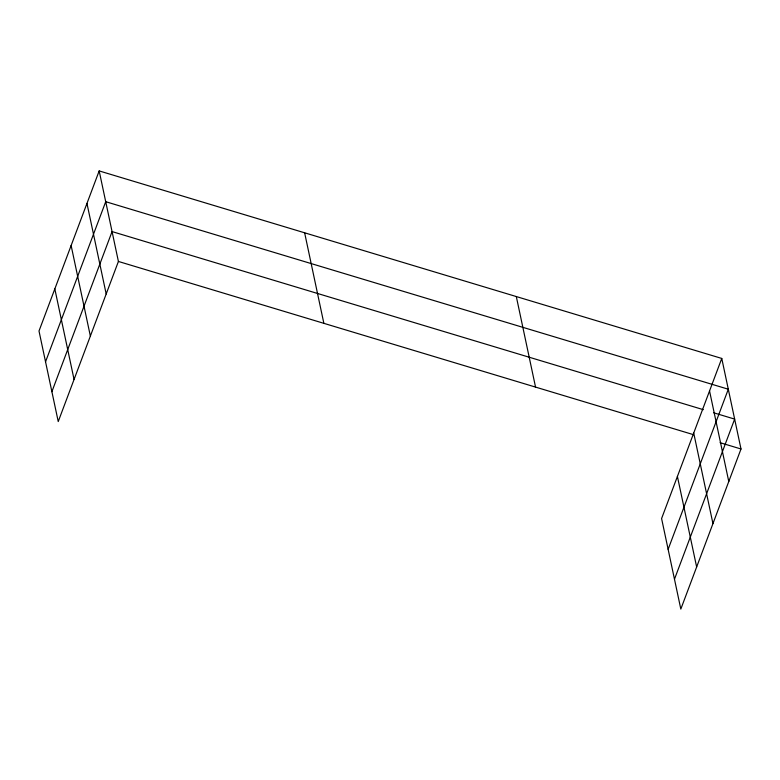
<?xml version="1.0" encoding="UTF-8"?>
<svg xmlns="http://www.w3.org/2000/svg" width="780" height="780" viewBox="0 0 780 780"><rect width="100%" height="100%" fill="white"/><g stroke="black" fill="none" stroke-linecap="round" stroke-linejoin="round"><path stroke-width="1.17" d="M99.177 170.918L39 331.012L58.237 421.561L118.414 261.456L99.177 170.918L721.763 358.439L741 448.988L680.823 609.082L661.586 518.544L721.763 358.439M45.542 361.803L105.719 201.698L728.306 389.22L668.129 549.325M51.889 391.687L112.066 231.582L703.316 409.666M674.476 579.208L734.653 419.104L713.758 412.805M118.414 261.456L693.41 434.645M720.106 442.689L741 448.988M709.547 390.956L728.774 481.504M693.722 433.056L712.949 523.604M677.41 476.434L696.647 566.982M516.311 296.556L535.548 387.104M304.629 232.801L323.866 323.339M86.96 203.434L106.187 293.972M71.126 245.534L90.363 336.082M54.824 288.912L74.061 379.46"/></g></svg>
